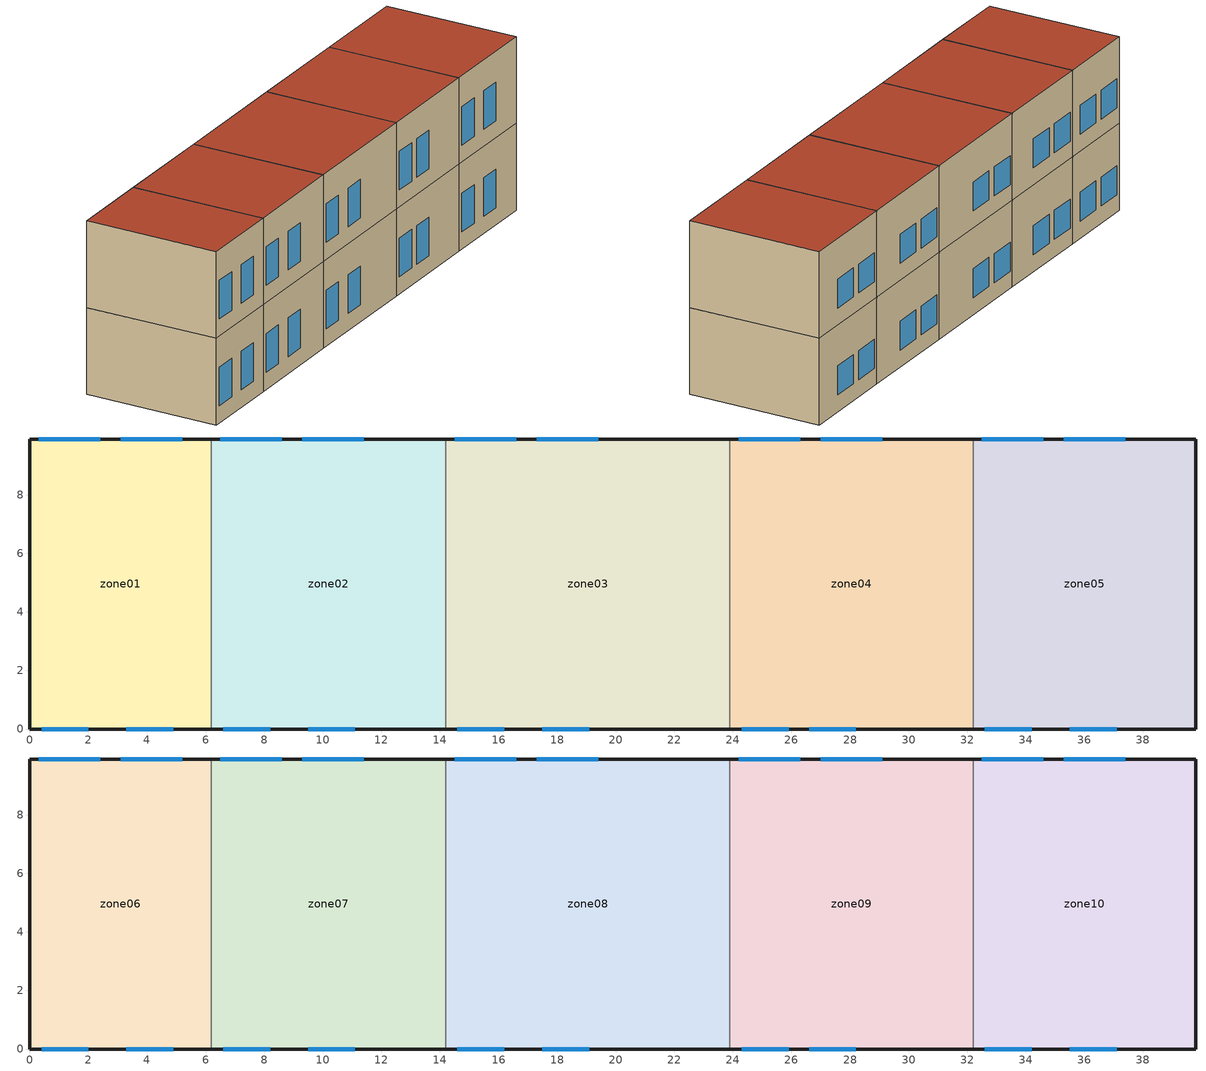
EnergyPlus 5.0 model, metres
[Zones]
zone01
 floor ground (GROUND_FLOOR): 6.2,9.9 6.2,0 0,0 0,9.9 z0
 wall outside (EXT_WALL): 6.2,9.9 0,9.9 0,0 6.2,0 z0:6.3
 wall to zone02 (ADJ_WALL): 6.2,0 6.2,9.9 z0:6.3
 window (EXT_WINDOW1): 0.4,0 2,0 / 3.3,0 4.9,0 z1.25:4.05; 2.4,9.9 0.3,9.9 / 5.2,9.9 3.1,9.9 z1.25:3.35
 ceiling to zone06 (ADJ_CEILING): 0,9.9 0,0 6.2,0 6.2,9.9 z6.3
zone02
 floor ground (GROUND_FLOOR): 14.2,9.9 14.2,0 6.2,0 6.2,9.9 z0
 wall outside (EXT_WALL): 14.2,9.9 6.2,9.9 / 6.2,0 14.2,0 z0:6.3
 wall to zone03 (ADJ_WALL): 14.2,0 14.2,9.9 z0:6.3
 wall to zone01 (ADJ_WALL): 6.2,9.9 6.2,0 z0:6.3
 window (EXT_WINDOW1): 6.6,0 8.2,0 / 9.5,0 11.1,0 z1.25:4.05; 8.6,9.9 6.5,9.9 / 11.4,9.9 9.3,9.9 z1.25:3.35
 ceiling to zone07 (ADJ_CEILING): 6.2,9.9 6.2,0 14.2,0 14.2,9.9 z6.3
zone03
 floor ground (GROUND_FLOOR): 23.9,9.9 23.9,0 14.2,0 14.2,9.9 z0
 wall outside (EXT_WALL): 23.9,9.9 14.2,9.9 / 14.2,0 23.9,0 z0:6.3
 wall to zone04 (ADJ_WALL): 23.9,0 23.9,9.9 z0:6.3
 wall to zone02 (ADJ_WALL): 14.2,9.9 14.2,0 z0:6.3
 window (EXT_WINDOW1): 14.6,0 16.2,0 / 17.5,0 19.1,0 z1.25:4.05; 16.6,9.9 14.5,9.9 / 19.4,9.9 17.3,9.9 z1.25:3.35
 ceiling to zone08 (ADJ_CEILING): 14.2,9.9 14.2,0 23.9,0 23.9,9.9 z6.3
zone04
 floor ground (GROUND_FLOOR): 32.2,9.9 32.2,0 23.9,0 23.9,9.9 z0
 wall outside (EXT_WALL): 32.2,9.9 23.9,9.9 / 23.9,0 32.2,0 z0:6.3
 wall to zone05 (ADJ_WALL): 32.2,0 32.2,9.9 z0:6.3
 wall to zone03 (ADJ_WALL): 23.9,9.9 23.9,0 z0:6.3
 window (EXT_WINDOW1): 24.3,0 25.9,0 / 26.6,0 28.2,0 z1.25:4.05; 26.3,9.9 24.2,9.9 / 29.1,9.9 27,9.9 z1.25:3.35
 ceiling to zone09 (ADJ_CEILING): 23.9,9.9 23.9,0 32.2,0 32.2,9.9 z6.3
zone05
 floor ground (GROUND_FLOOR): 39.8,9.9 39.8,0 32.2,0 32.2,9.9 z0
 wall outside (EXT_WALL): 32.2,0 39.8,0 39.8,9.9 32.2,9.9 z0:6.3
 wall to zone04 (ADJ_WALL): 32.2,9.9 32.2,0 z0:6.3
 window (EXT_WINDOW1): 32.6,0 34.2,0 / 35.5,0 37.1,0 z1.25:4.05; 34.6,9.9 32.5,9.9 / 37.4,9.9 35.3,9.9 z1.25:3.35
 ceiling to zone10 (ADJ_CEILING): 32.2,9.9 32.2,0 39.8,0 39.8,9.9 z6.3
zone06
 floor to zone01 (ADJ_CEILING): 6.2,9.9 6.2,0 0,0 0,9.9 z6.3
 wall outside (EXT_WALL): 6.2,9.9 0,9.9 0,0 6.2,0 z6.3:12.6
 wall to zone07 (ADJ_WALL): 6.2,0 6.2,9.9 z6.3:12.6
 window (EXT_WINDOW1): 0.4,0 2,0 / 3.3,0 4.9,0 z7.55:10.35; 2.4,9.9 0.3,9.9 / 5.2,9.9 3.1,9.9 z7.55:9.65
 roof outside (EXT_ROOF): 0,9.9 0,0 6.2,0 6.2,9.9 z12.6
zone07
 floor to zone02 (ADJ_CEILING): 14.2,9.9 14.2,0 6.2,0 6.2,9.9 z6.3
 wall outside (EXT_WALL): 14.2,9.9 6.2,9.9 / 6.2,0 14.2,0 z6.3:12.6
 wall to zone08 (ADJ_WALL): 14.2,0 14.2,9.9 z6.3:12.6
 wall to zone06 (ADJ_WALL): 6.2,9.9 6.2,0 z6.3:12.6
 window (EXT_WINDOW1): 6.6,0 8.2,0 / 9.5,0 11.1,0 z7.55:10.35; 8.6,9.9 6.5,9.9 / 11.4,9.9 9.3,9.9 z7.55:9.65
 roof outside (EXT_ROOF): 6.2,9.9 6.2,0 14.2,0 14.2,9.9 z12.6
zone08
 floor to zone03 (ADJ_CEILING): 23.9,9.9 23.9,0 14.2,0 14.2,9.9 z6.3
 wall outside (EXT_WALL): 23.9,9.9 14.2,9.9 / 14.2,0 23.9,0 z6.3:12.6
 wall to zone09 (ADJ_WALL): 23.9,0 23.9,9.9 z6.3:12.6
 wall to zone07 (ADJ_WALL): 14.2,9.9 14.2,0 z6.3:12.6
 window (EXT_WINDOW1): 14.6,0 16.2,0 / 17.5,0 19.1,0 z7.55:10.35; 16.6,9.9 14.5,9.9 / 19.4,9.9 17.3,9.9 z7.55:9.65
 roof outside (EXT_ROOF): 14.2,9.9 14.2,0 23.9,0 23.9,9.9 z12.6
zone09
 floor to zone04 (ADJ_CEILING): 32.2,9.9 32.2,0 23.9,0 23.9,9.9 z6.3
 wall outside (EXT_WALL): 32.2,9.9 23.9,9.9 / 23.9,0 32.2,0 z6.3:12.6
 wall to zone10 (ADJ_WALL): 32.2,0 32.2,9.9 z6.3:12.6
 wall to zone08 (ADJ_WALL): 23.9,9.9 23.9,0 z6.3:12.6
 window (EXT_WINDOW1): 24.3,0 25.9,0 / 26.6,0 28.2,0 z7.55:10.35; 26.3,9.9 24.2,9.9 / 29.1,9.9 27,9.9 z7.55:9.65
 roof outside (EXT_ROOF): 23.9,9.9 23.9,0 32.2,0 32.2,9.9 z12.6
zone10
 floor to zone05 (ADJ_CEILING): 39.8,9.9 39.8,0 32.2,0 32.2,9.9 z6.3
 wall outside (EXT_WALL): 32.2,0 39.8,0 39.8,9.9 32.2,9.9 z6.3:12.6
 wall to zone09 (ADJ_WALL): 32.2,9.9 32.2,0 z6.3:12.6
 window (EXT_WINDOW1): 32.6,0 34.2,0 / 35.5,0 37.1,0 z7.55:10.35; 34.6,9.9 32.5,9.9 / 37.4,9.9 35.3,9.9 z7.55:9.65
 roof outside (EXT_ROOF): 32.2,9.9 32.2,0 39.8,0 39.8,9.9 z12.6
[Building]
TRNSYS18: North Axis {deg}=0; Terrain=City; Loads Convergence Tolerance Value=0; Temperature Convergence Tolerance Value {deltaC}=0; Solar Distribution=FullInteriorAndExterior; Maximum Number of Warmup Days=0
[Site:Location]
not used: Latitude {deg}=0; Longitude {deg}=0; Time Zone {hr}=0; Elevation {m}=0
[Construction]
GROUND_FLOOR; EXT_WALL; EXT_ROOF; ADJ_WALL; ADJ_CEILING; EXT_WINDOW1: 
[WindowProperty:ShadingControl]
ESHADE=0; ISHADE=INPUT 1*MAX_ISHADE : SHADECNTRL=ISHADE_INTERNAL
[SurfaceProperty:OtherSideCoefficients]
BOUNDARY=IDENTICAL; BOUNDARY=INPUT 1*TBOUNDARY; BOUNDARY=INPUT 1*TBOUNDARY_2; BOUNDARY=INPUT 1*TBOUNDARY_3; BOUNDARY=INPUT 1*TGROUND; BOUNDARY=20; BOUNDARY=15
[Zone] Multiplier=1
zone01; zone02; zone03; zone04; zone05; zone06; zone07; zone08; zone09; zone10
